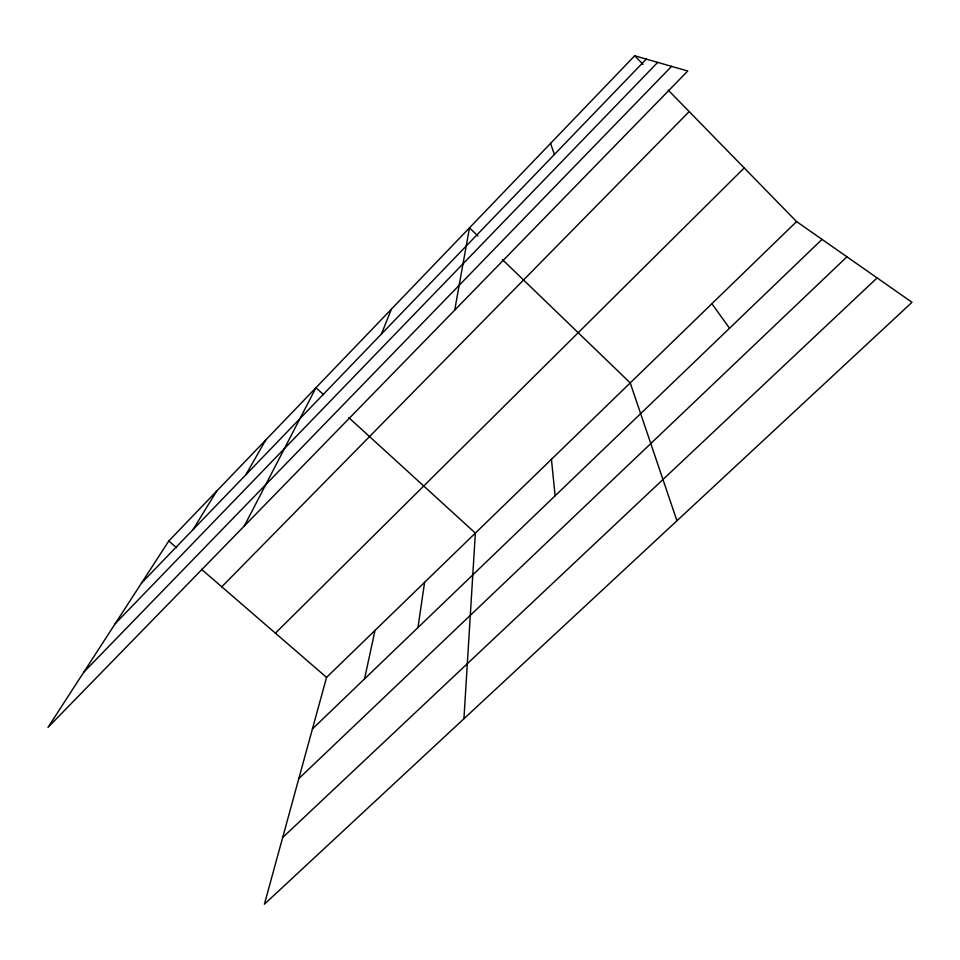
<?xml version="1.0" encoding="UTF-8"?>
<svg xmlns="http://www.w3.org/2000/svg" width="960" height="960" viewBox="0 0 960 960"><rect width="100%" height="100%" fill="white"/><g stroke="black" fill="none" stroke-linecap="round" stroke-linejoin="round"><path stroke-width="1.44" d="M463.932 718.752L475.356 533.1L348.768 417.624M417.972 627.552L424.596 582.324M454.704 310.116L469.488 227.832L477.96 236.004M364.536 678.888L375.012 630.408M796.572 221.592L326.556 677.388L264.384 904.224L912 302.304L796.572 221.592L668.22 90.12M381.468 333.984L391.344 309.204M244.344 525.948L315.972 387.696L323.628 394.68M245.784 474.84L265.728 440.028M192.984 529.644L216.684 491.112M168.78 540.996L48 727.392L687.756 71.016L634.692 55.776L168.78 540.996L176.676 547.812M141.528 583.068L646.284 59.1M115.176 623.724L657.684 62.388M83.736 672.228L671.58 66.372M221.772 586.812L689.172 111.588M275.412 633.18L744.204 167.952M312.42 728.952L822.024 239.388M298.824 778.584L846.948 256.812M282.66 837.54L877.116 277.908M201.48 569.268L326.556 677.388M502.344 259.536L630.228 382.896L676.944 520.776M634.692 55.776L643.068 64.368M711.888 303.708L729.54 328.236M550.536 143.412L554.412 154.464M551.436 459.312L555.12 495.792"/></g></svg>
